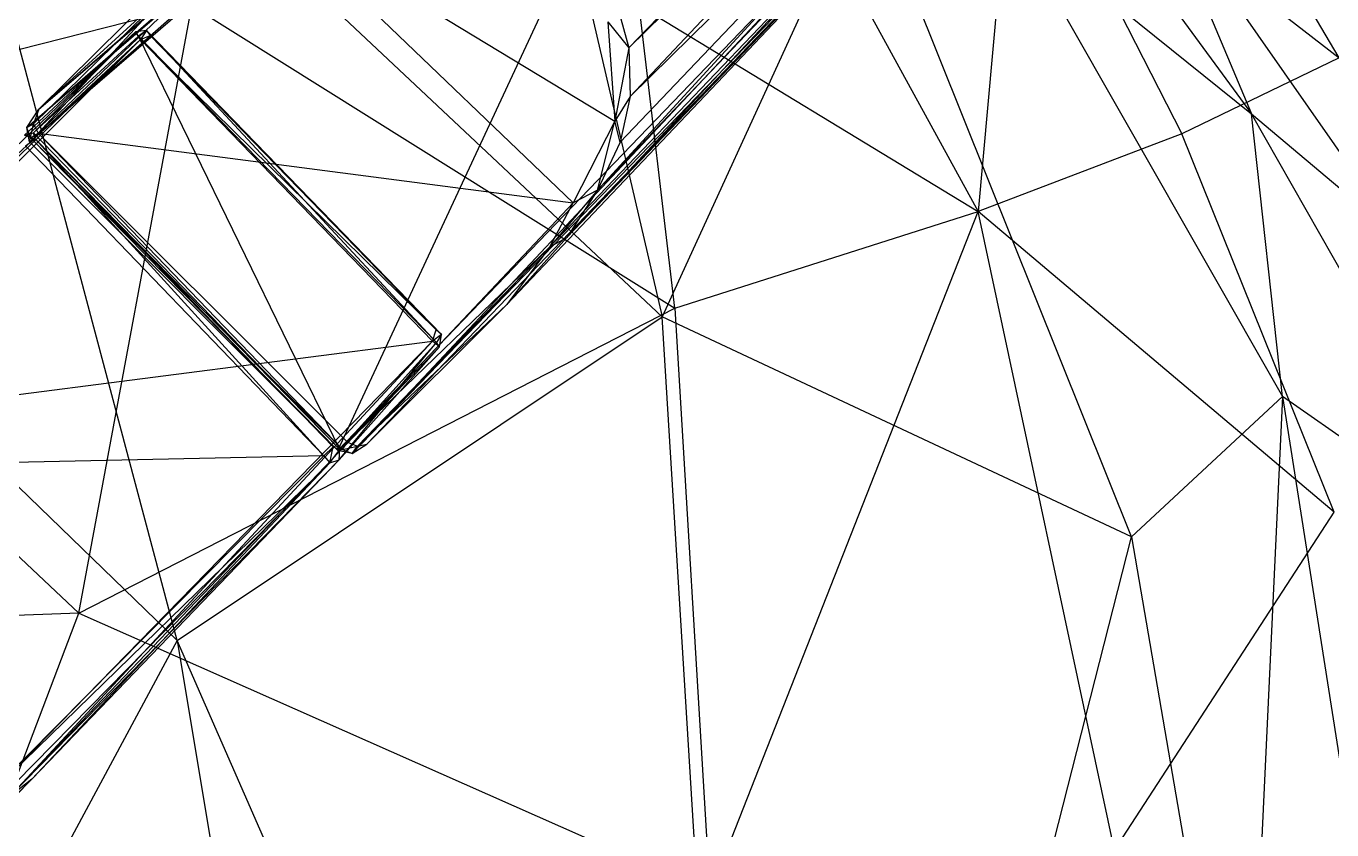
# Model space of a CAD drawing. Extents: x 11992 to 29481, y -6727 to 6811.
# Drawn here: x 17324.8 to 17433.2, y -1074.9 to -1008.2 of the extents above; entities that cross this region are included whole.
import ezdxf

# ---------------------------------------------------------------- set-up
doc = ezdxf.new("R2010")
doc.units = 0
doc.header["$MEASUREMENT"] = 0
doc.layers.get('0').update_dxf_attribs({"color": 8, "linetype": 'CONTINUOUS'})

msp = doc.modelspace()

# ---------------------------------------------------------------- linework, layer by layer
for p, q in [((17325.88, -1015.07, -2067.21), (17401.62, -949.69, -2396.51)), ((17374.85, -1009.98, -2066.64), (17424.29, -958.71, -2361.38)), ((17324.87, -1016.59, -2067.3), (17388.47, -961.36, -2363.95)), ((17325.88, -1015.07, -2067.21), (17388.47, -961.36, -2363.95)), ((17374.85, -1009.98, -2066.64), (17424.01, -961.82, -2360.34)), ((17374.97, -1014.03, -2066.65), (17424.01, -961.82, -2360.34)), ((17324.87, -1016.59, -2067.3), (17387.68, -962.7, -2361.53)), ((17325.1, -1017.8, -2067.23), (17387.68, -962.7, -2361.53)), ((17325.1, -1017.8, -2067.23), (17387.92, -963.52, -2361.58)), ((17350.69, -1043.4, -2067.16), (17387.92, -963.52, -2361.58)), ((17433.81, -1010.81, -1986.92), (17407.75, -966.41, -1993.49)), ((17372.26, -1021.79, -2066.68), (17422.51, -967.1, -2359.48)), ((17374.12, -1017.81, -2067.04), (17422.51, -967.1, -2359.48)), ((17374.97, -1014.03, -2066.65), (17422.51, -967.1, -2359.48)), ((17369.69, -1025.74, -2067.05), (17422.28, -970.66, -2396.51)), ((17314.41, -972.96, -2065.68), (17377.61, -1032.3, -2065.89)), ((17337.37, -1059.16, -2065.45), (17314.41, -972.96, -2065.68)), ((17416.72, -975.22, -2339.56), (17369.69, -1025.74, -2067.05)), ((17372.26, -1021.79, -2066.68), (17416.72, -975.22, -2339.56)), ((17365.78, -981.36, -2065.42), (17377.61, -1032.3, -2065.89)), ((17351.89, -1043.65, -2067.28), (17410.44, -983.06, -2362.63)), ((17410.44, -983.06, -2362.63), (17353.1, -1042.89, -2067.11)), ((17364.73, -1031.29, -2067.04), (17410.44, -983.06, -2362.63)), ((17410.44, -983.06, -2362.63), (17369.69, -1025.74, -2067.05)), ((17408.33, -983.49, -2360.93), (17350.69, -1043.4, -2067.16)), ((17351.89, -1043.65, -2067.28), (17408.33, -983.49, -2360.93)), ((17351.89, -1043.65, -2067.28), (17409.38, -983.53, -2361.69)), ((17404.76, -985.72, -2063.45), (17426.53, -1015.46, -2064.16)), ((17384.13, -987.6, -1980.99), (17403.84, -1023.57, -1975.35)), ((17406.9, -989.97, -1984.64), (17403.84, -1023.57, -1975.35)), ((17406.9, -989.97, -1984.64), (17433.81, -1010.81, -1986.92)), ((17406.9, -989.97, -1984.64), (17420.75, -1017.13, -1980.88)), ((17394.48, -995.5, -2066.43), (17377.61, -1032.3, -2065.89)), ((17416.57, -1050.56, -2066.56), (17394.48, -995.5, -2066.43)), ((17418.75, -996.99, -2061.92), (17426.53, -1015.46, -2064.16)), ((17418.75, -996.99, -2061.92), (17438.84, -1025.82, -2061.83)), ((17345.05, -998.73, -2065.77), (17325.82, -1017.08, -2065.83)), ((17345.05, -998.73, -2065.77), (17373.7, -1016.07, -2065.87)), ((17345.05, -998.73, -2065.77), (17370.23, -1022.86, -2065.78)), ((17406.54, -999.38, -2065.78), (17426.53, -1015.46, -2064.16)), ((17406.54, -999.38, -2065.78), (17429.12, -1038.93, -2065.68)), ((17325.88, -1015.07, -2067.21), (17338.95, -1002.15, -2067.02)), ((17325.44, -1016.3, -2066.25), (17337.62, -1004.33, -2066.03)), ((17337.62, -1004.33, -2066.03), (17325.82, -1017.08, -2065.83)), ((17325.88, -1015.07, -2067.21), (17337.62, -1004.33, -2066.03)), ((17338.58, -1006.49, -1974.73), (17288.93, -1019.14, -1974.02)), ((17329.2, -1056.89, -1968.28), (17338.58, -1006.49, -1974.73)), ((17338.58, -1006.49, -1974.73), (17378.66, -1031.59, -1971.75)), ((17373.74, -1005.96, -2066.64), (17374.85, -1009.98, -2066.64)), ((17375.71, -1006.47, -1975.65), (17403.84, -1023.57, -1975.35)), ((17378.66, -1031.59, -1971.75), (17375.71, -1006.47, -1975.65)), ((17373.1, -1007.83, -2065.8), (17373.7, -1016.07, -2065.87)), ((17373.1, -1007.83, -2065.8), (17374.85, -1009.98, -2066.64)), ((17297.11, -1043.92, -2112.2), (17333.91, -1008.67, -2112.25)), ((17324.67, -1017.23, -2067.18), (17333.91, -1008.67, -2112.25)), ((17325.44, -1017.05, -2067.19), (17333.91, -1008.67, -2112.25)), ((17334.14, -1009.03, -2109.05), (17325.44, -1017.05, -2067.19)), ((17334.82, -1008.54, -2112.71), (17333.91, -1008.67, -2112.25)), ((17334.31, -1009.31, -2113.43), (17333.91, -1008.67, -2112.25)), ((17334.14, -1009.03, -2109.05), (17333.91, -1008.67, -2112.25)), ((17334.82, -1008.54, -2112.71), (17334.14, -1009.03, -2109.05)), ((17350.85, -1043.32, -2066.48), (17334.14, -1009.03, -2109.05)), ((17334.14, -1009.03, -2109.05), (17358.88, -1034.44, -2109.12)), ((17334.82, -1008.54, -2112.71), (17334.31, -1009.31, -2113.43)), ((17334.31, -1009.31, -2113.43), (17335.12, -1008.96, -2113.19)), ((17334.82, -1008.54, -2112.71), (17358.88, -1034.44, -2109.12)), ((17334.82, -1008.54, -2112.71), (17359.29, -1033.77, -2112.49)), ((17334.82, -1008.54, -2112.71), (17335.12, -1008.96, -2113.19)), ((17359.29, -1033.77, -2112.49), (17335.12, -1008.96, -2113.19)), ((17358.86, -1033.4, -2112.95), (17335.12, -1008.96, -2113.19)), ((17267.51, -1073.21, -2113.51), (17334.31, -1009.31, -2113.43)), ((17297.11, -1043.92, -2112.2), (17334.31, -1009.31, -2113.43)), ((17301.97, -1041.6, -2114.04), (17334.31, -1009.31, -2113.43)), ((17358.54, -1034.33, -2113.16), (17334.31, -1009.31, -2113.43)), ((17358.86, -1033.4, -2112.95), (17334.31, -1009.31, -2113.43)), ((17374.85, -1009.98, -2066.64), (17373.7, -1016.07, -2065.87)), ((17374.85, -1009.98, -2066.64), (17374.97, -1014.03, -2066.65)), ((17433.81, -1010.81, -1986.92), (17420.75, -1017.13, -1980.88)), ((17374.97, -1014.03, -2066.65), (17373.7, -1016.07, -2065.87)), ((17374.97, -1014.03, -2066.65), (17374.12, -1017.81, -2067.04)), ((17324.87, -1016.59, -2067.3), (17325.88, -1015.07, -2067.21)), ((17325.88, -1015.07, -2067.21), (17325.44, -1016.3, -2066.25)), ((17447, -1051.41, -2063.41), (17426.53, -1015.46, -2064.16)), ((17429.12, -1038.93, -2065.68), (17426.53, -1015.46, -2064.16)), ((17426.53, -1015.46, -2064.16), (17438.84, -1025.82, -2061.83)), ((17324.87, -1016.59, -2067.3), (17325.44, -1016.3, -2066.25)), ((17325.17, -1017.46, -2066.33), (17324.87, -1016.59, -2067.3)), ((17325.1, -1017.8, -2067.23), (17324.87, -1016.59, -2067.3)), ((17325.17, -1017.46, -2066.33), (17325.44, -1016.3, -2066.25)), ((17325.44, -1016.3, -2066.25), (17325.82, -1017.08, -2065.83)), ((17373.7, -1016.07, -2065.87), (17370.23, -1022.86, -2065.78)), ((17372.26, -1021.79, -2066.68), (17373.7, -1016.07, -2065.87)), ((17374.12, -1017.81, -2067.04), (17373.7, -1016.07, -2065.87)), ((17324.67, -1017.23, -2067.18), (17325.44, -1017.05, -2067.19)), ((17324.67, -1017.23, -2067.18), (17325.58, -1017.53, -2066.35)), ((17324.76, -1018.12, -2066.05), (17325.58, -1017.53, -2066.35)), ((17325.1, -1017.8, -2067.23), (17325.17, -1017.46, -2066.33)), ((17325.1, -1017.8, -2067.23), (17350.69, -1043.4, -2067.16)), ((17325.17, -1017.46, -2066.33), (17325.82, -1017.08, -2065.83)), ((17325.17, -1017.46, -2066.33), (17350.69, -1043.4, -2067.16)), ((17351.08, -1043.33, -2066.29), (17325.17, -1017.46, -2066.33)), ((17350.85, -1043.32, -2066.48), (17325.44, -1017.05, -2067.19)), ((17325.58, -1017.53, -2066.35), (17325.44, -1017.05, -2067.19)), ((17350.85, -1043.32, -2066.48), (17325.58, -1017.53, -2066.35)), ((17350.31, -1043.11, -2065.99), (17325.58, -1017.53, -2066.35)), ((17349.52, -1043.85, -2065.67), (17325.58, -1017.53, -2066.35)), ((17325.82, -1017.08, -2065.83), (17370.23, -1022.86, -2065.78)), ((17351.5, -1042.71, -2065.84), (17325.82, -1017.08, -2065.83)), ((17351.08, -1043.33, -2066.29), (17325.82, -1017.08, -2065.83)), ((17374.12, -1017.81, -2067.04), (17372.26, -1021.79, -2066.68)), ((17420.75, -1017.13, -1980.88), (17403.84, -1023.57, -1975.35)), ((17433.4, -1048.51, -1978.69), (17420.75, -1017.13, -1980.88)), ((17349.52, -1043.85, -2065.67), (17324.76, -1018.12, -2066.05)), ((17329.2, -1056.89, -1968.28), (17288.93, -1019.14, -1974.02)), ((17372.26, -1021.79, -2066.68), (17368.28, -1026.5, -2066)), ((17372.26, -1021.79, -2066.68), (17369.69, -1025.74, -2067.05)), ((17372.26, -1021.79, -2066.68), (17370.23, -1022.86, -2065.78)), ((17351.5, -1042.71, -2065.84), (17370.23, -1022.86, -2065.78)), ((17368.28, -1026.5, -2066), (17370.23, -1022.86, -2065.78)), ((17378.66, -1031.59, -1971.75), (17403.84, -1023.57, -1975.35)), ((17381.59, -1080.08, -1967.53), (17403.84, -1023.57, -1975.35)), ((17415.16, -1076.57, -1972.89), (17403.84, -1023.57, -1975.35)), ((17433.4, -1048.51, -1978.69), (17403.84, -1023.57, -1975.35)), ((17364.73, -1031.29, -2067.04), (17369.69, -1025.74, -2067.05)), ((17368.28, -1026.5, -2066), (17369.69, -1025.74, -2067.05)), ((17351.5, -1042.71, -2065.84), (17368.28, -1026.5, -2066)), ((17368.28, -1026.5, -2066), (17352.33, -1043.03, -2066.26)), ((17368.28, -1026.5, -2066), (17364.73, -1031.29, -2067.04)), ((17337.37, -1059.16, -2065.45), (17307.75, -1030.54, -2064.67)), ((17329.2, -1056.89, -1968.28), (17378.66, -1031.59, -1971.75)), ((17364.73, -1031.29, -2067.04), (17352.33, -1043.03, -2066.26)), ((17364.73, -1031.29, -2067.04), (17353.1, -1042.89, -2067.11)), ((17378.66, -1031.59, -1971.75), (17381.59, -1080.08, -1967.53)), ((17337.37, -1059.16, -2065.45), (17377.61, -1032.3, -2065.89)), ((17386.1, -1170.42, -2063.25), (17377.61, -1032.3, -2065.89)), ((17416.57, -1050.56, -2066.56), (17377.61, -1032.3, -2065.89)), ((17358.54, -1034.33, -2113.16), (17358.86, -1033.4, -2112.95)), ((17359.29, -1033.77, -2112.49), (17358.54, -1034.33, -2113.16)), ((17359.29, -1033.77, -2112.49), (17358.86, -1033.4, -2112.95)), ((17359.29, -1033.77, -2112.49), (17358.88, -1034.44, -2109.12)), ((17359.13, -1034.81, -2111.99), (17359.29, -1033.77, -2112.49)), ((17301.97, -1041.6, -2114.04), (17358.54, -1034.33, -2113.16)), ((17358.54, -1034.33, -2113.16), (17323.46, -1072.12, -2112.23)), ((17359.13, -1034.81, -2111.99), (17323.46, -1072.12, -2112.23)), ((17324.33, -1069.41, -2113.92), (17358.54, -1034.33, -2113.16)), ((17350.8, -1044.18, -2066.91), (17358.88, -1034.44, -2109.12)), ((17359.13, -1034.81, -2111.99), (17350.8, -1044.18, -2066.91)), ((17350.85, -1043.32, -2066.48), (17358.88, -1034.44, -2109.12)), ((17359.13, -1034.81, -2111.99), (17358.54, -1034.33, -2113.16)), ((17359.13, -1034.81, -2111.99), (17358.88, -1034.44, -2109.12)), ((17429.12, -1038.93, -2065.68), (17416.57, -1050.56, -2066.56)), ((17429.12, -1038.93, -2065.68), (17425.97, -1105.3, -2066.16)), ((17447, -1051.41, -2063.41), (17429.12, -1038.93, -2065.68)), ((17429.12, -1038.93, -2065.68), (17449.86, -1170.69, -2066.17)), ((17351.08, -1043.33, -2066.29), (17351.5, -1042.71, -2065.84)), ((17351.5, -1042.71, -2065.84), (17352.33, -1043.03, -2066.26)), ((17349.52, -1043.85, -2065.67), (17350.31, -1043.11, -2065.99)), ((17350.04, -1044.42, -2066.09), (17350.31, -1043.11, -2065.99)), ((17350.04, -1044.42, -2066.09), (17350.85, -1043.32, -2066.48)), ((17350.31, -1043.11, -2065.99), (17350.85, -1043.32, -2066.48)), ((17351.08, -1043.33, -2066.29), (17350.69, -1043.4, -2067.16)), ((17351.89, -1043.65, -2067.28), (17350.69, -1043.4, -2067.16)), ((17350.8, -1044.18, -2066.91), (17350.85, -1043.32, -2066.48)), ((17351.08, -1043.33, -2066.29), (17352.33, -1043.03, -2066.26)), ((17351.08, -1043.33, -2066.29), (17351.89, -1043.65, -2067.28)), ((17351.89, -1043.65, -2067.28), (17353.1, -1042.89, -2067.11)), ((17351.89, -1043.65, -2067.28), (17352.33, -1043.03, -2066.26)), ((17352.33, -1043.03, -2066.26), (17353.1, -1042.89, -2067.11)), ((17350.04, -1044.42, -2066.09), (17292.59, -1102.87, -2066.05)), ((17349.52, -1043.85, -2065.67), (17298.47, -1044.95, -2065.5)), ((17320.19, -1073.49, -2065.5), (17349.52, -1043.85, -2065.67)), ((17320.19, -1073.49, -2065.5), (17350.04, -1044.42, -2066.09)), ((17350.8, -1044.18, -2066.91), (17323.46, -1072.12, -2112.23)), ((17325.3, -1070.67, -2067.27), (17350.8, -1044.18, -2066.91)), ((17350.04, -1044.42, -2066.09), (17325.3, -1070.67, -2067.27)), ((17349.52, -1043.85, -2065.67), (17350.04, -1044.42, -2066.09)), ((17350.04, -1044.42, -2066.09), (17350.8, -1044.18, -2066.91)), ((17415.16, -1076.57, -1972.89), (17433.4, -1048.51, -1978.69)), ((17386.1, -1170.42, -2063.25), (17416.57, -1050.56, -2066.56)), ((17416.57, -1050.56, -2066.56), (17425.97, -1105.3, -2066.16)), ((17329.2, -1056.89, -1968.28), (17226.4, -1060.81, -1968.19)), ((17315.05, -1094.07, -1965.37), (17329.2, -1056.89, -1968.28)), ((17329.2, -1056.89, -1968.28), (17381.59, -1080.08, -1967.53)), ((17337.37, -1059.16, -2065.45), (17295.32, -1137.29, -2062.09)), ((17386.1, -1170.42, -2063.25), (17337.37, -1059.16, -2065.45)), ((17337.37, -1059.16, -2065.45), (17355.68, -1169.44, -2063.11)), ((17325.3, -1070.67, -2067.27), (17292.59, -1102.87, -2066.05)), ((17325.3, -1070.67, -2067.27), (17294.87, -1101.58, -2112.26)), ((17295.03, -1101.4, -2067.19), (17325.3, -1070.67, -2067.27)), ((17325.3, -1070.67, -2067.27), (17323.46, -1072.12, -2112.23))]:
    msp.add_line(p, q)

doc.saveas('drawing.dxf')
